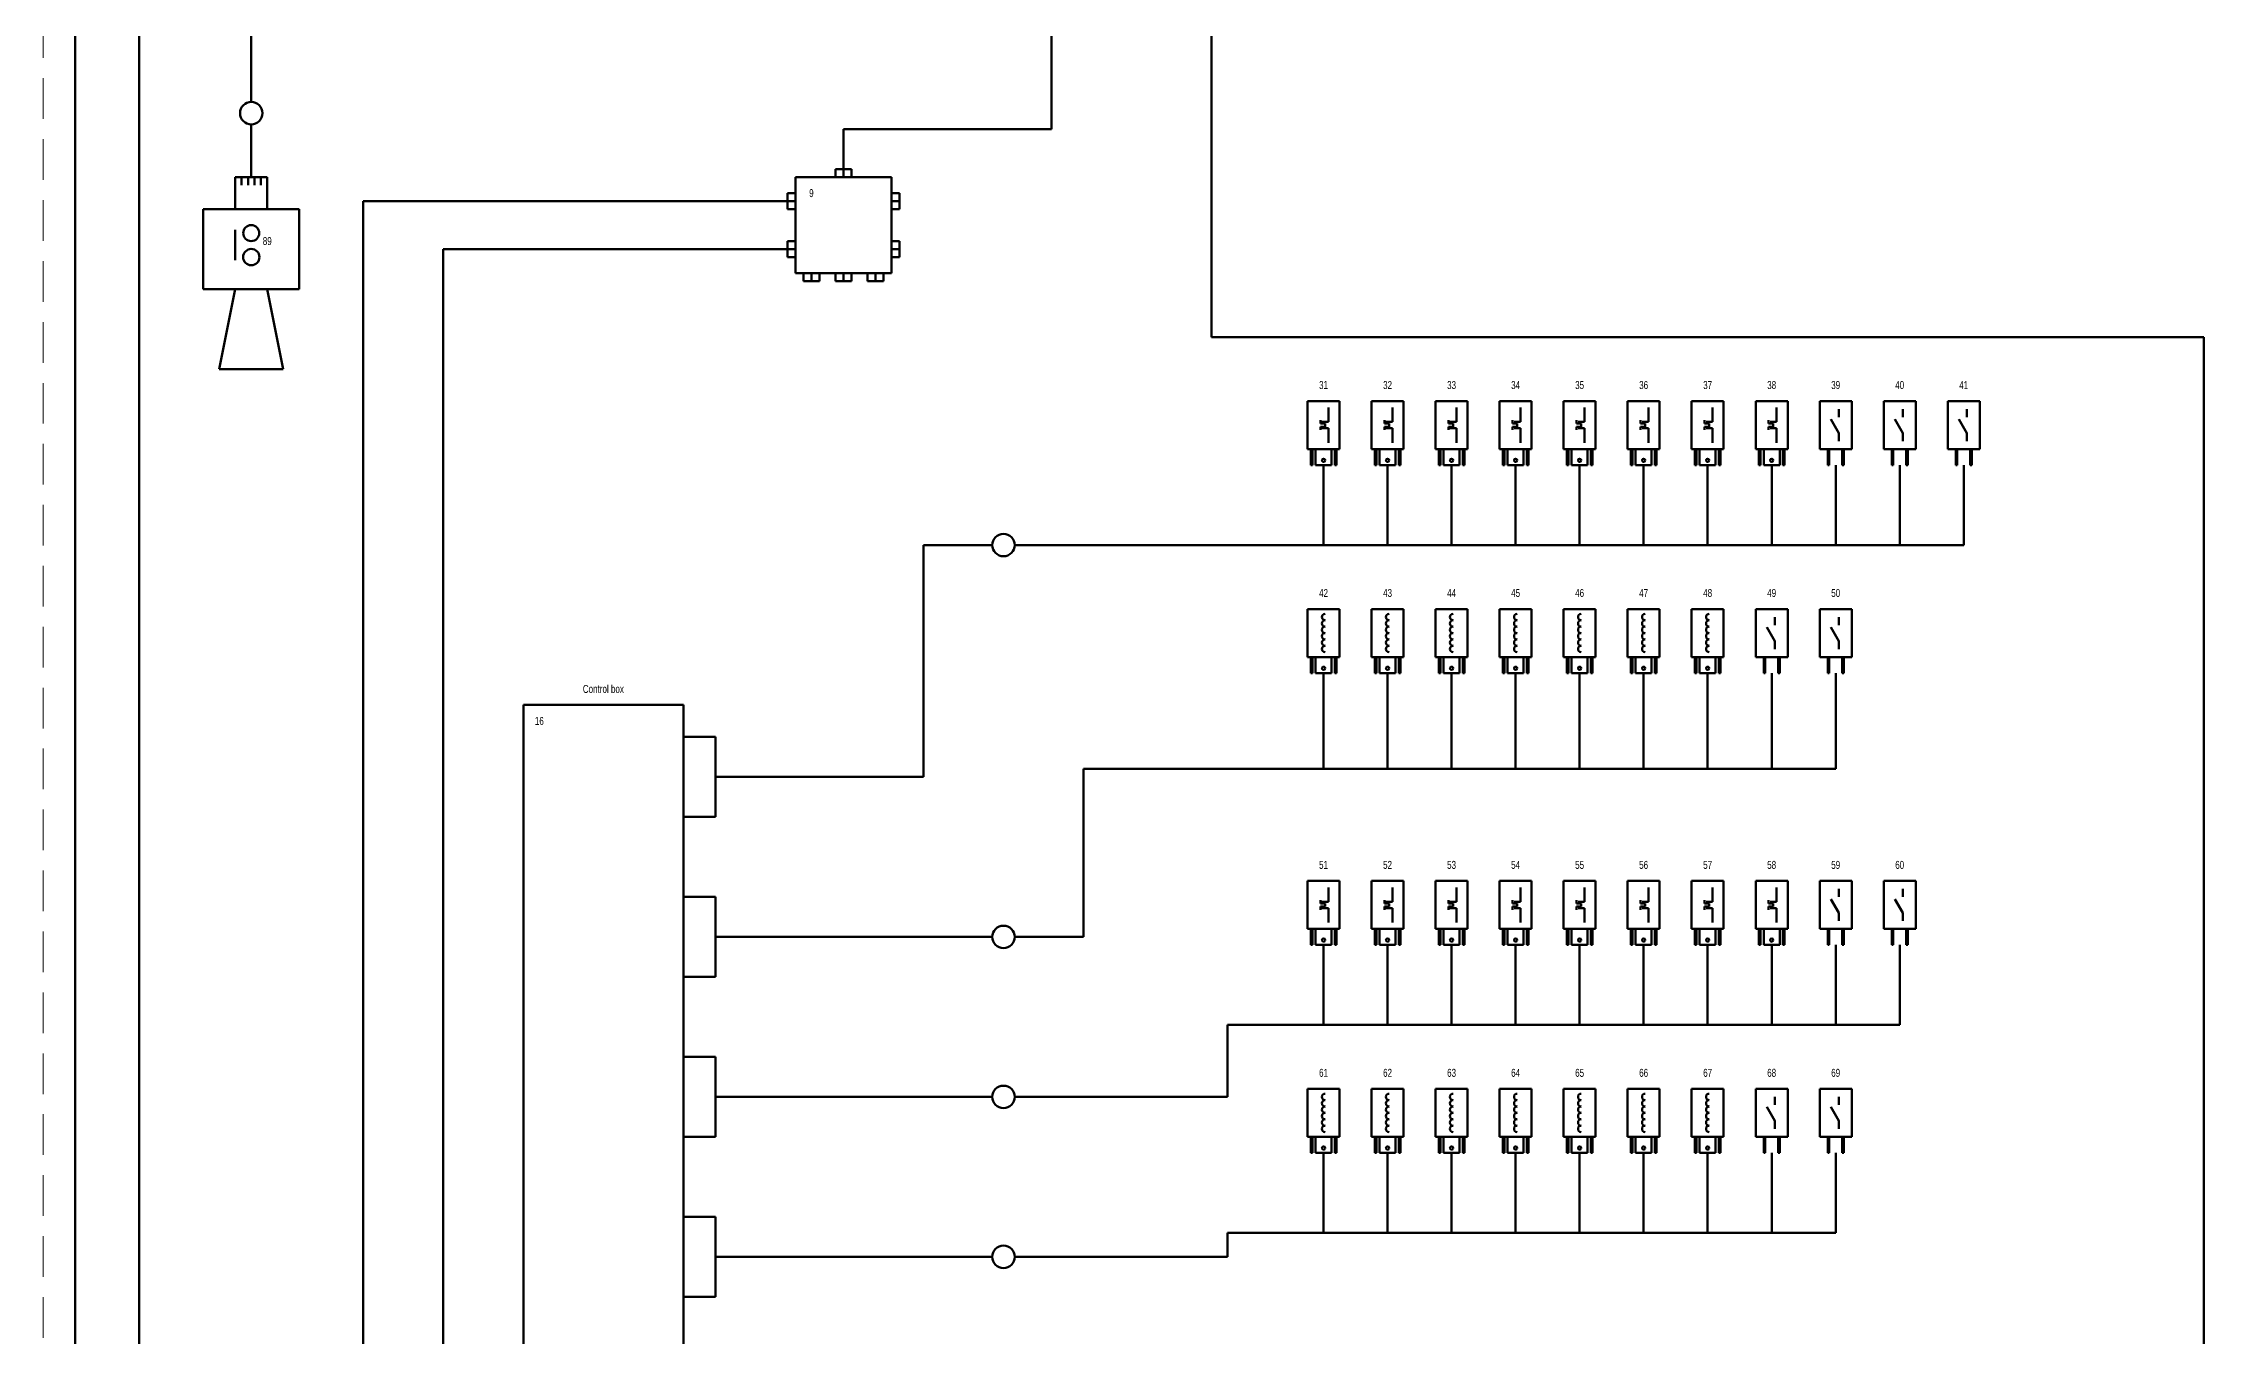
# Model space of a CAD drawing. Header units: millimetres. Extents: x -1100 to 1550, y 500 to 3600.
# Drawn here: x 200 to 1550, y 1975 to 2784 of the extents above; entities that cross this region are included whole.
import ezdxf

# ---------------------------------------------------------------- set-up
doc = ezdxf.new("R2010")
doc.units = ezdxf.units.MM
doc.linetypes.add('DASHEDX2', pattern=[38.1, 25.4, -12.7])
doc.layers.add('drawing', color=7, linetype='CONTINUOUS', lineweight=50)
doc.layers.add('helper', color=2, linetype='DASHEDX2', lineweight=0)
doc.styles.get("Standard").update_dxf_attribs({"font": 'txt', "width": 0.75})

# ---------------------------------------------------------------- blocks, each defined once
blk = doc.blocks.new('solenoid')
at = {"layer": 'drawing'}
for p, q in [((-10, 7), (-10, 8)), ((-10, 8), (0, 8)), ((0, 7), (-10, 7)), ((-10, -5), (-10, 5)), ((-10, 5), (0, 5)), ((-8, 7), (-8, 8)), ((-6, 7), (-6, 8)), ((0, -10), (0, 10)), ((0, 10), (30, 10)), ((30, 10), (30, -10)), ((0, -5), (-10, -5)), ((0, -7), (-10, -7)), ((-10, -7), (-10, -8)), ((-10, -8), (0, -8)), ((-8, -7), (-8, -8)), ((-6, -7), (-6, -8)), ((30, -10), (0, -10))]:
    blk.add_line(p, q, dxfattribs=at)
blk.add_circle((-7, 0), 1, dxfattribs=at)
for centre in [(5, -1), (9, -1), (13, -1), (17, -1), (21, -1), (25, -1)]:
    blk.add_arc(centre, 2, 0, 180, dxfattribs=at)
blk = doc.blocks.new('end-switch')
at = {"layer": 'drawing'}
for p, q in [((0, 5), (-10, 5)), ((-10, 5), (-10, 4)), ((-10, 4), (0, 4)), ((0, 10), (30, 10)), ((0, -10), (0, 10)), ((10, -2), (18.7, 3)), ((30, 10), (30, -10)), ((0, -4), (-10, -4)), ((-10, -4), (-10, -5)), ((-10, -5), (0, -5)), ((0, -5), (0, -5)), ((30, -10), (0, -10)), ((5, -2), (10, -2)), ((20, -2), (25, -2))]:
    blk.add_line(p, q, dxfattribs=at)
blk = doc.blocks.new('vac-relay')
at = {"layer": 'drawing'}
for p, q in [((-10, 7), (-10, 8)), ((-10, 8), (0, 8)), ((0, 7), (-10, 7)), ((-10, -5), (-10, 5)), ((-10, 5), (0, 5)), ((-8, 7), (-8, 8)), ((-6, 7), (-6, 8)), ((0, -10), (0, 10)), ((0, 10), (30, 10)), ((14, 2), (12, 2)), ((13, -3), (13, 1)), ((14, -1), (14, 2)), ((16, -1), (16, 2)), ((16, 2), (18, 2)), ((17, 1), (17, -3)), ((30, 10), (30, -10)), ((0, -5), (-10, -5)), ((0, -7), (-10, -7)), ((-10, -7), (-10, -8)), ((-10, -8), (0, -8)), ((-8, -7), (-8, -8)), ((-6, -7), (-6, -8)), ((30, -10), (0, -10)), ((4, -3), (13, -3)), ((16, -1), (14, -1)), ((17, -3), (26, -3))]:
    blk.add_line(p, q, dxfattribs=at)
blk.add_circle((-7, 0), 1, dxfattribs=at)

msp = doc.modelspace()

# ---------------------------------------------------------------- linework, layer by layer
at = {"layer": 'drawing'}
for p, q in [((220, 1807), (220, 3315)), ((830, 2893), (830, 2730)), ((930, 2893), (930, 2600)), ((260, 1807), (260, 2820)), ((330, 2800), (330, 2747)), ((330, 2733), (330, 2700)), ((830, 2730), (700, 2730)), ((700, 2730), (700, 2705)), ((320, 2680), (320, 2700)), ((320, 2700), (340, 2700)), ((324, 2700), (324, 2695)), ((328, 2700), (328, 2695)), ((332, 2700), (332, 2695)), ((336, 2700), (336, 2695)), ((340, 2700), (340, 2680)), ((670, 2700), (730, 2700)), ((670, 2640), (670, 2700)), ((695, 2700), (695, 2705)), ((695, 2705), (705, 2705)), ((700, 2700), (700, 2705)), ((705, 2705), (705, 2700)), ((730, 2700), (730, 2640)), ((670, 2690), (665, 2690)), ((665, 2690), (665, 2680)), ((730, 2690), (735, 2690)), ((735, 2690), (735, 2680)), ((300, 2680), (360, 2680)), ((300, 2630), (300, 2680)), ((360, 2680), (360, 2630)), ((400, 2685), (665, 2685)), ((400, 1807), (400, 2685)), ((665, 2685), (670, 2685)), ((665, 2680), (670, 2680)), ((730, 2685), (735, 2685)), ((735, 2680), (730, 2680)), ((320, 2648), (320, 2667)), ((670, 2660), (665, 2660)), ((665, 2660), (665, 2650)), ((730, 2660), (735, 2660)), ((735, 2660), (735, 2650)), ((665, 2655), (450, 2655)), ((450, 2655), (450, 1807)), ((670, 2655), (665, 2655)), ((665, 2650), (670, 2650)), ((730, 2655), (735, 2655)), ((730, 2640), (730, 2650)), ((735, 2650), (730, 2650)), ((730, 2640), (670, 2640)), ((675, 2640), (675, 2635)), ((675, 2635), (685, 2635)), ((680, 2640), (680, 2635)), ((685, 2635), (685, 2640)), ((695, 2640), (695, 2635)), ((695, 2635), (705, 2635)), ((700, 2640), (700, 2635)), ((705, 2635), (705, 2640)), ((715, 2640), (715, 2635)), ((715, 2635), (725, 2635)), ((720, 2635), (720, 2640)), ((725, 2635), (725, 2640)), ((360, 2630), (300, 2630)), ((310, 2580), (320, 2630)), ((350, 2580), (340, 2630)), ((930, 2600), (1550, 2600)), ((1550, 2600), (1550, 1540)), ((310, 2580), (350, 2580)), ((1000, 2470), (1000, 2520)), ((1040, 2470), (1040, 2520)), ((1080, 2470), (1080, 2520)), ((1120, 2470), (1120, 2520)), ((1160, 2470), (1160, 2520)), ((1200, 2470), (1200, 2520)), ((1240, 2470), (1240, 2520)), ((1280, 2470), (1280, 2520)), ((1320, 2470), (1320, 2520)), ((1360, 2470), (1360, 2520)), ((1400, 2470), (1400, 2520)), ((750, 2325), (750, 2470)), ((750, 2470), (793, 2470)), ((807, 2470), (1000, 2470)), ((1000, 2470), (1040, 2470)), ((1040, 2470), (1080, 2470)), ((1080, 2470), (1120, 2470)), ((1120, 2470), (1160, 2470)), ((1160, 2470), (1180, 2470)), ((1180, 2470), (1200, 2470)), ((1200, 2470), (1240, 2470)), ((1240, 2470), (1280, 2470)), ((1280, 2470), (1320, 2470)), ((1320, 2470), (1360, 2470)), ((1360, 2470), (1400, 2470)), ((1000, 2330), (1000, 2390)), ((1040, 2330), (1040, 2390)), ((1080, 2330), (1080, 2390)), ((1120, 2330), (1120, 2390)), ((1160, 2330), (1160, 2390)), ((1200, 2330), (1200, 2390)), ((1240, 2330), (1240, 2390)), ((1280, 2330), (1280, 2390)), ((1320, 2330), (1320, 2390)), ((500, 880), (500, 2370)), ((500, 2370), (600, 2370)), ((600, 2370), (600, 880)), ((600, 2300), (600, 2350)), ((600, 2350), (610, 2350)), ((610, 2350), (620, 2350)), ((620, 2350), (620, 2300)), ((620, 2325), (750, 2325)), ((850, 2225), (850, 2330)), ((850, 2330), (1000, 2330)), ((1000, 2330), (1040, 2330)), ((1040, 2330), (1080, 2330)), ((1080, 2330), (1120, 2330)), ((1120, 2330), (1160, 2330)), ((1160, 2330), (1200, 2330)), ((1200, 2330), (1240, 2330)), ((1240, 2330), (1280, 2330)), ((1280, 2330), (1320, 2330)), ((620, 2300), (600, 2300)), ((600, 2200), (600, 2250)), ((600, 2250), (620, 2250)), ((620, 2250), (620, 2200)), ((620, 2225), (793, 2225)), ((807, 2225), (850, 2225)), ((1000, 2170), (1000, 2220)), ((1040, 2170), (1040, 2220)), ((1080, 2170), (1080, 2220)), ((1120, 2170), (1120, 2220)), ((1160, 2170), (1160, 2220)), ((1200, 2170), (1200, 2220)), ((1240, 2170), (1240, 2220)), ((1280, 2170), (1280, 2220)), ((1320, 2170), (1320, 2220)), ((1360, 2170), (1360, 2220)), ((620, 2200), (600, 2200)), ((940, 2125), (940, 2170)), ((940, 2170), (1000, 2170)), ((1000, 2170), (1040, 2170)), ((1040, 2170), (1080, 2170)), ((1080, 2170), (1120, 2170)), ((1120, 2170), (1160, 2170)), ((1160, 2170), (1200, 2170)), ((1200, 2170), (1240, 2170)), ((1240, 2170), (1280, 2170)), ((1280, 2170), (1320, 2170)), ((1320, 2170), (1360, 2170)), ((600, 2100), (600, 2150)), ((600, 2150), (610, 2150)), ((610, 2150), (620, 2150)), ((620, 2150), (620, 2100)), ((620, 2125), (793, 2125)), ((807, 2125), (940, 2125)), ((620, 2100), (600, 2100)), ((1000, 2040), (1000, 2090)), ((1040, 2040), (1040, 2090)), ((1080, 2040), (1080, 2090)), ((1120, 2040), (1120, 2090)), ((1160, 2040), (1160, 2090)), ((1200, 2040), (1200, 2090)), ((1240, 2040), (1240, 2090)), ((1280, 2040), (1280, 2090)), ((1320, 2040), (1320, 2090)), ((600, 2000), (600, 2050)), ((600, 2050), (620, 2050)), ((620, 2050), (620, 2000)), ((940, 2025), (940, 2040)), ((940, 2040), (1000, 2040)), ((1000, 2040), (1040, 2040)), ((1040, 2040), (1080, 2040)), ((1080, 2040), (1120, 2040)), ((1120, 2040), (1160, 2040)), ((1160, 2040), (1200, 2040)), ((1200, 2040), (1240, 2040)), ((1240, 2040), (1280, 2040)), ((1280, 2040), (1320, 2040)), ((620, 2025), (793, 2025)), ((807, 2025), (940, 2025)), ((620, 2000), (600, 2000))]:
    msp.add_line(p, q, dxfattribs=at)
for centre, radius in [((330, 2740), 7), ((330, 2665), 5), ((330, 2650), 5.1), ((800, 2470), 7), ((800, 2225), 7), ((800, 2125), 7), ((800, 2025), 7)]:
    msp.add_circle(centre, radius, dxfattribs=at)
at = {"layer": 'helper'}
msp.add_line((200, 3600), (200, 500), dxfattribs=at)

# ---------------------------------------------------------------- block references
at = {"layer": 'drawing', "rotation": 90}
for name, p in [('vac-relay', (1000, 2530)), ('vac-relay', (1040, 2530)), ('vac-relay', (1080, 2530)), ('vac-relay', (1120, 2530)), ('vac-relay', (1160, 2530)), ('vac-relay', (1200, 2530)), ('vac-relay', (1240, 2530)), ('vac-relay', (1280, 2530)), ('end-switch', (1320, 2530)), ('end-switch', (1360, 2530)), ('end-switch', (1400, 2530)), ('solenoid', (1000, 2400)), ('solenoid', (1040, 2400)), ('solenoid', (1080, 2400)), ('solenoid', (1120, 2400)), ('solenoid', (1160, 2400)), ('solenoid', (1200, 2400)), ('solenoid', (1240, 2400)), ('end-switch', (1280, 2400)), ('end-switch', (1320, 2400)), ('vac-relay', (1000, 2230)), ('vac-relay', (1040, 2230)), ('vac-relay', (1080, 2230)), ('vac-relay', (1120, 2230)), ('vac-relay', (1160, 2230)), ('vac-relay', (1200, 2230)), ('vac-relay', (1240, 2230)), ('vac-relay', (1280, 2230)), ('end-switch', (1320, 2230)), ('end-switch', (1360, 2230)), ('solenoid', (1000, 2100)), ('solenoid', (1040, 2100)), ('solenoid', (1080, 2100)), ('solenoid', (1120, 2100)), ('solenoid', (1160, 2100)), ('solenoid', (1200, 2100)), ('solenoid', (1240, 2100)), ('end-switch', (1280, 2100)), ('end-switch', (1320, 2100))]:
    msp.add_blockref(name, p, dxfattribs=at)

# ---------------------------------------------------------------- texts
at = {"layer": 'drawing', "char_height": 5, "width": 100, "attachment_point": 5}
for s, insert in [('9', (680, 2690)), ('89', (340, 2660)), ('31', (1000, 2570)), ('32', (1040, 2570)), ('33', (1080, 2570)), ('34', (1120, 2570)), ('35', (1160, 2570)), ('36', (1200, 2570)), ('37', (1240, 2570)), ('38', (1280, 2570)), ('39', (1320, 2570)), ('40', (1360, 2570)), ('41', (1400, 2570)), ('42', (1000, 2440)), ('43', (1040, 2440)), ('44', (1080, 2440)), ('45', (1120, 2440)), ('46', (1160, 2440)), ('47', (1200, 2440)), ('48', (1240, 2440)), ('49', (1280, 2440)), ('50', (1320, 2440)), ('16', (510, 2360)), ('51', (1000, 2270)), ('52', (1040, 2270)), ('53', (1080, 2270)), ('54', (1120, 2270)), ('55', (1160, 2270)), ('56', (1200, 2270)), ('57', (1240, 2270)), ('58', (1280, 2270)), ('59', (1320, 2270)), ('60', (1360, 2270)), ('61', (1000, 2140)), ('62', (1040, 2140)), ('63', (1080, 2140)), ('64', (1120, 2140)), ('65', (1160, 2140)), ('66', (1200, 2140)), ('67', (1240, 2140)), ('68', (1280, 2140)), ('69', (1320, 2140))]:
    msp.add_mtext(s, dxfattribs=dict(at, insert=insert))
at = {"layer": 'helper', "insert": (550, 2380), "char_height": 5, "width": 100, "attachment_point": 5}
msp.add_mtext('Control box', dxfattribs=at)

doc.saveas('drawing.dxf')
